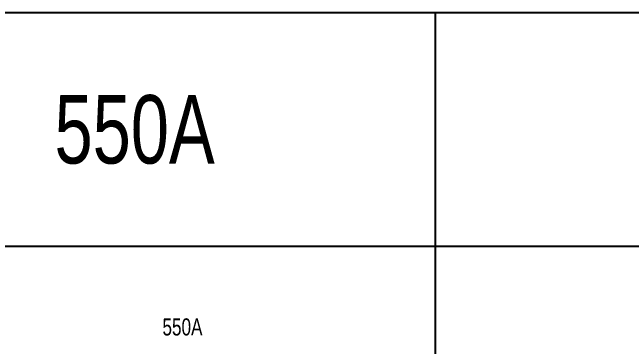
# Model space of a CAD drawing. Extents: x 0 to 90799, y 0 to 77868.
# Drawn here: x 32530 to 34384, y 34088 to 35088 of the extents above; entities that cross this region are included whole.
import ezdxf
from ezdxf.enums import TextEntityAlignment as Align

# ---------------------------------------------------------------- set-up
doc = ezdxf.new("R2010")
doc.units = 0
doc.header["$LTSCALE"] = 30
doc.header["$MEASUREMENT"] = 0
doc.layers.add('L(line)', color=7, linetype='Continuous', lineweight=5)
doc.layers.add('L(txt)', color=2, linetype='Continuous', lineweight=13)
doc.styles.add('Style-ENGINEERING', font='ENGINEERING.shx')

msp = doc.modelspace()

# ---------------------------------------------------------------- linework, layer by layer
for p, q in [((2000, 35088.3), (41895.6, 35088.3)), ((33795.6, 35088.3), (33795.6, 26388.3)), ((2000, 34388.3), (41895.6, 34388.3))]:
    msp.add_line(p, q)

# ---------------------------------------------------------------- texts
at = {"layer": 'L(line)', "style": 'Style-ENGINEERING', "width": 0.75}
msp.add_text('550A', height=51.2, dxfattribs=at).set_placement((33038.9, 34146.8), align=Align.MIDDLE_CENTER)
at = {"layer": 'L(txt)', "style": 'Style-ENGINEERING', "width": 0.75}
msp.add_text('550A', height=204.8, dxfattribs=at).set_placement((32895.6, 34738.3), align=Align.MIDDLE_CENTER)

doc.saveas('drawing.dxf')
